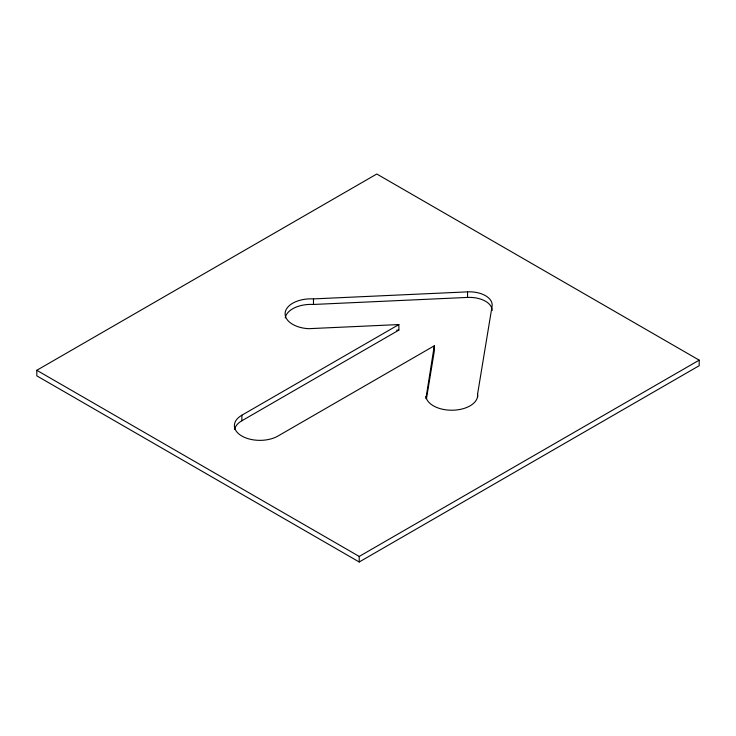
<?xml version="1.0" encoding="UTF-8"?>
<svg xmlns="http://www.w3.org/2000/svg" width="736" height="736" viewBox="0 0 736 736"><rect width="100%" height="100%" fill="white"/><g stroke="black" fill="none" stroke-linecap="round" stroke-linejoin="round"><path stroke-width="1.1" d="M425.914 398.664L434.277 345.8L277.96 436.043A25.521 14.738 0 0 1 241.868 436.043A25.521 14.738 0 0 1 241.868 415.205L398.875 324.558L398.875 330.114L241.868 420.762A25.521 14.738 0 0 0 234.554 429.53M426.475 398.618L434.277 351.357L434.277 345.8M477.581 397.412L477.581 394.082L492.108 306.038A22.825 13.184 0 0 0 467.544 291.861L313.481 298.899A25.907 14.959 0 0 0 285.228 312.377A25.907 14.959 0 0 0 308.559 328.688L398.875 324.558M36.8 370.291L376.786 174.009L699.2 360.152L699.2 365.709L359.214 561.991L36.8 375.848L36.8 370.291L359.214 556.434L699.2 360.152M285.228 317.934A25.907 14.959 0 0 1 313.481 304.456L467.544 297.418A22.825 13.184 0 0 1 492.172 310.518M396.594 330.225L398.875 330.114M467.544 291.861L467.544 297.418M359.214 556.434L359.214 561.991M313.481 298.899L313.481 304.456M241.868 415.205L241.868 420.762M477.581 394.082A25.907 14.959 0 0 1 453.79 410.173A25.907 14.959 0 0 1 425.914 396.437"/></g></svg>
